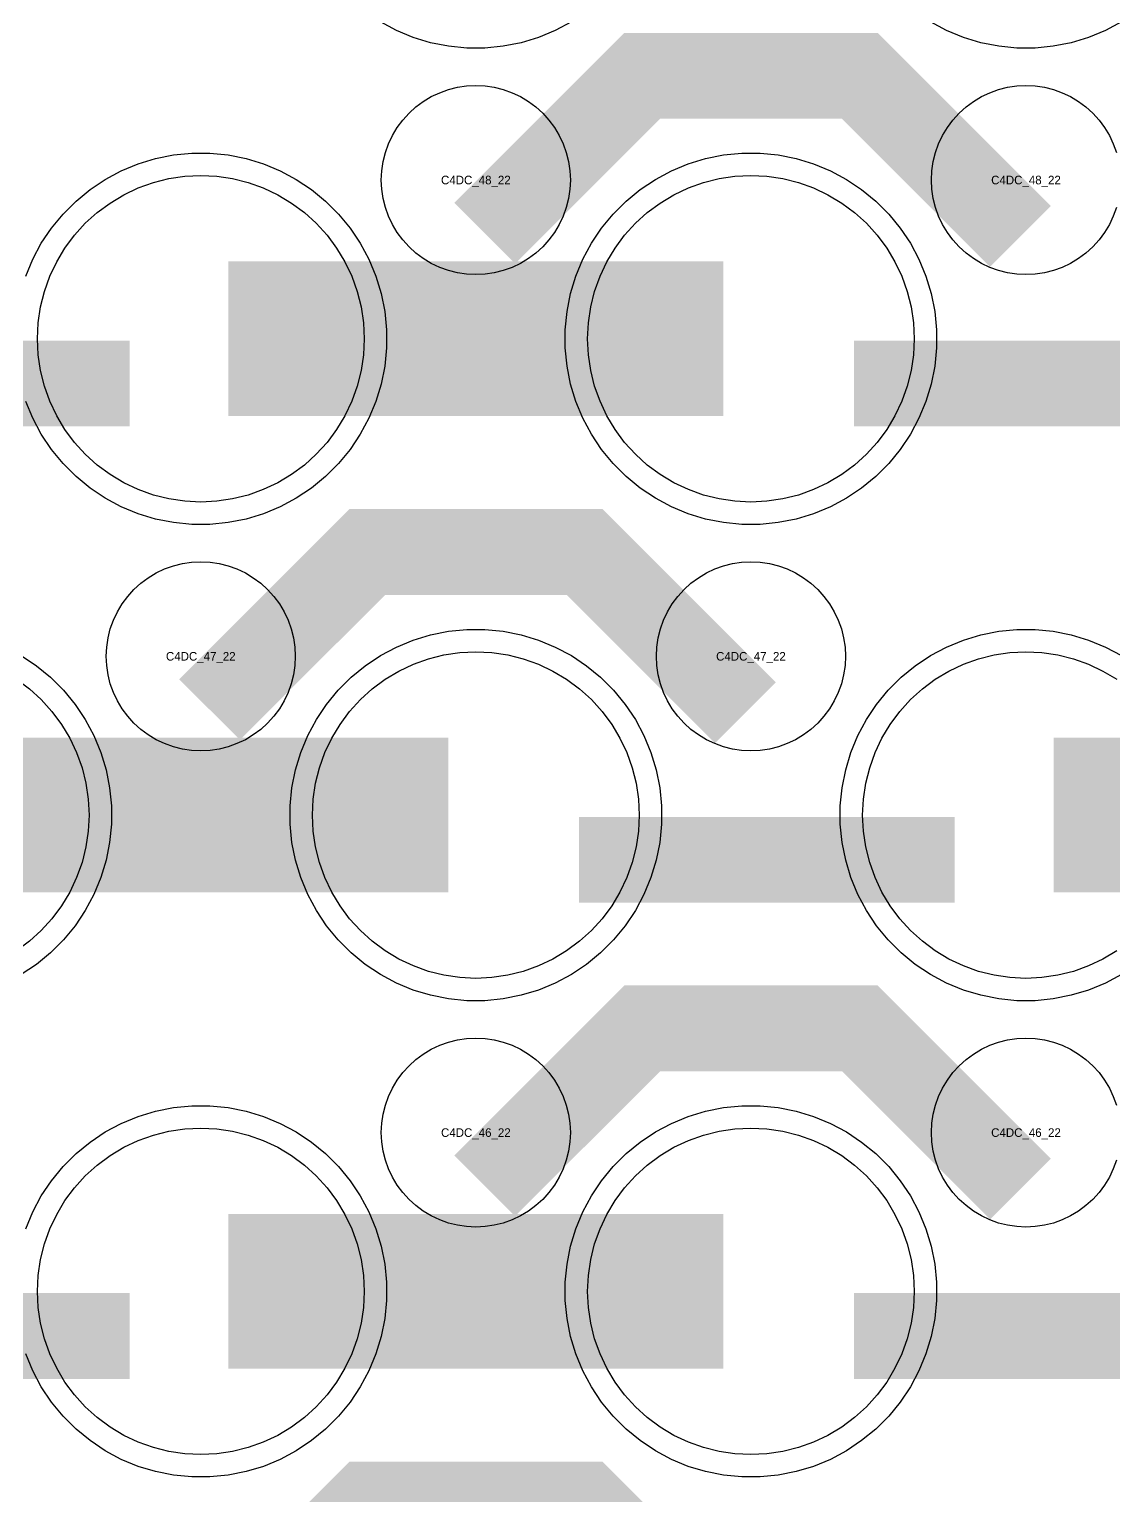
# Model space of a CAD drawing. Extents: x -11880 to 11880, y -14992 to 14992.
# Drawn here: x -5009.9 to -4694.5, y -8525.1 to -8098.5 of the extents above; entities that cross this region are included whole.
import ezdxf
from ezdxf.enums import TextEntityAlignment as Align

# ---------------------------------------------------------------- set-up
doc = ezdxf.new("R2010")
doc.units = 0
doc.header["$MEASUREMENT"] = 0
for name, color, linetype in [('GDS_775_DT_237', 138, 'CONTINUOUS'), ('RDL1_FS', 34, 'CONTINUOUS'), ('RDL_BS', 160, 'CONTINUOUS')]:
    doc.layers.add(name, color=color, linetype=linetype)

msp = doc.modelspace()

# ---------------------------------------------------------------- linework, layer by layer
at = {"layer": 'RDL1_FS', "color": 240, "true_color": 0xed1f24}
for points in [[(-4960, -8235.999), (-4964.657, -8235.77), (-4969.268, -8235.086), (-4973.791, -8233.954), (-4978.181, -8232.382), (-4982.395, -8230.39), (-4986.395, -8227.992), (-4990.14, -8225.214), (-4993.594, -8222.084), (-4996.724, -8218.63), (-4999.502, -8214.885), (-5001.9, -8210.885), (-5003.892, -8206.671), (-5005.464, -8202.281), (-5006.596, -8197.758), (-5007.28, -8193.147), (-5007.509, -8188.49), (-5007.28, -8183.833), (-5006.596, -8179.222), (-5005.464, -8174.699), (-5003.892, -8170.309), (-5001.9, -8166.095), (-4999.502, -8162.095), (-4996.724, -8158.35), (-4993.594, -8154.896), (-4990.14, -8151.766), (-4986.395, -8148.988), (-4982.395, -8146.59), (-4978.181, -8144.598), (-4973.791, -8143.026), (-4969.268, -8141.894), (-4964.657, -8141.21), (-4960, -8140.981), (-4955.343, -8141.21), (-4950.732, -8141.894), (-4946.209, -8143.026), (-4941.819, -8144.598), (-4937.605, -8146.59), (-4933.605, -8148.988), (-4929.86, -8151.766), (-4926.406, -8154.896), (-4923.276, -8158.35), (-4920.498, -8162.095), (-4918.1, -8166.095), (-4916.108, -8170.309), (-4914.536, -8174.699), (-4913.404, -8179.222), (-4912.72, -8183.833), (-4912.491, -8188.49), (-4912.72, -8193.147), (-4913.404, -8197.758), (-4914.536, -8202.281), (-4916.108, -8206.671), (-4918.1, -8210.885), (-4920.498, -8214.885), (-4923.276, -8218.63), (-4926.406, -8222.084), (-4929.86, -8225.214), (-4933.605, -8227.992), (-4937.605, -8230.39), (-4941.819, -8232.382), (-4946.209, -8233.954), (-4950.732, -8235.086), (-4955.343, -8235.77)], [(-4800, -8235.999), (-4804.657, -8235.77), (-4809.268, -8235.086), (-4813.791, -8233.954), (-4818.181, -8232.382), (-4822.395, -8230.39), (-4826.395, -8227.992), (-4830.14, -8225.214), (-4833.594, -8222.084), (-4836.724, -8218.63), (-4839.502, -8214.885), (-4841.9, -8210.885), (-4843.892, -8206.671), (-4845.464, -8202.281), (-4846.596, -8197.758), (-4847.28, -8193.147), (-4847.509, -8188.49), (-4847.28, -8183.833), (-4846.596, -8179.222), (-4845.464, -8174.699), (-4843.892, -8170.309), (-4841.9, -8166.095), (-4839.502, -8162.095), (-4836.724, -8158.35), (-4833.594, -8154.896), (-4830.14, -8151.766), (-4826.395, -8148.988), (-4822.395, -8146.59), (-4818.181, -8144.598), (-4813.791, -8143.026), (-4809.268, -8141.894), (-4804.657, -8141.21), (-4800, -8140.981), (-4795.343, -8141.21), (-4790.732, -8141.894), (-4786.209, -8143.026), (-4781.819, -8144.598), (-4777.605, -8146.59), (-4773.605, -8148.988), (-4769.86, -8151.766), (-4766.406, -8154.896), (-4763.276, -8158.35), (-4760.498, -8162.095), (-4758.1, -8166.095), (-4756.108, -8170.309), (-4754.536, -8174.699), (-4753.404, -8179.222), (-4752.72, -8183.833), (-4752.491, -8188.49), (-4752.72, -8193.147), (-4753.404, -8197.758), (-4754.536, -8202.281), (-4756.108, -8206.671), (-4758.1, -8210.885), (-4760.498, -8214.885), (-4763.276, -8218.63), (-4766.406, -8222.084), (-4769.86, -8225.214), (-4773.605, -8227.992), (-4777.605, -8230.39), (-4781.819, -8232.382), (-4786.209, -8233.954), (-4790.732, -8235.086), (-4795.343, -8235.77)], [(-4880, -8374.564), (-4884.657, -8374.335), (-4889.268, -8373.651), (-4893.791, -8372.519), (-4898.181, -8370.947), (-4902.395, -8368.955), (-4906.395, -8366.557), (-4910.14, -8363.779), (-4913.594, -8360.649), (-4916.724, -8357.195), (-4919.502, -8353.45), (-4921.9, -8349.45), (-4923.892, -8345.236), (-4925.464, -8340.846), (-4926.596, -8336.323), (-4927.28, -8331.712), (-4927.509, -8327.055), (-4927.28, -8322.398), (-4926.596, -8317.787), (-4925.464, -8313.264), (-4923.892, -8308.874), (-4921.9, -8304.66), (-4919.502, -8300.66), (-4916.724, -8296.915), (-4913.594, -8293.461), (-4910.14, -8290.331), (-4906.395, -8287.553), (-4902.395, -8285.155), (-4898.181, -8283.163), (-4893.791, -8281.591), (-4889.268, -8280.459), (-4884.657, -8279.775), (-4880, -8279.546), (-4875.343, -8279.775), (-4870.732, -8280.459), (-4866.209, -8281.591), (-4861.819, -8283.163), (-4857.605, -8285.155), (-4853.605, -8287.553), (-4849.86, -8290.331), (-4846.406, -8293.461), (-4843.276, -8296.915), (-4840.498, -8300.66), (-4838.1, -8304.66), (-4836.108, -8308.874), (-4834.536, -8313.264), (-4833.404, -8317.787), (-4832.72, -8322.398), (-4832.491, -8327.055), (-4832.72, -8331.712), (-4833.404, -8336.323), (-4834.536, -8340.846), (-4836.108, -8345.236), (-4838.1, -8349.45), (-4840.498, -8353.45), (-4843.276, -8357.195), (-4846.406, -8360.649), (-4849.86, -8363.779), (-4853.605, -8366.557), (-4857.605, -8368.955), (-4861.819, -8370.947), (-4866.209, -8372.519), (-4870.732, -8373.651), (-4875.343, -8374.335)]]:
    msp.add_lwpolyline(points, close=True, dxfattribs=at)
for points in [[(-4951.998, -8188.49, 45, 45, 0), (-4879.998, -8188.49, 45, 45, 0)], [(-4879.998, -8188.49, 45, 45, 0), (-4807.998, -8188.49, 45, 45, 0)], [(-5031.998, -8327.055, 45, 45, 0), (-4959.998, -8327.055, 45, 45, 0)], [(-4959.998, -8327.055, 45, 45, 0), (-4887.998, -8327.055, 45, 45, 0)], [(-4711.998, -8327.055, 45, 45, 0), (-4639.998, -8327.055, 45, 45, 0)]]:
    msp.add_lwpolyline(points, format="xyseb", dxfattribs=at)
for points in [[(-4693.605, -8366.557), (-4697.605, -8368.955), (-4701.819, -8370.947), (-4706.209, -8372.519), (-4710.732, -8373.651), (-4715.343, -8374.335), (-4720, -8374.564), (-4724.657, -8374.335), (-4729.268, -8373.651), (-4733.791, -8372.519), (-4738.181, -8370.947), (-4742.395, -8368.955), (-4746.395, -8366.557), (-4750.14, -8363.779), (-4753.594, -8360.649), (-4756.724, -8357.195), (-4759.502, -8353.45), (-4761.9, -8349.45), (-4763.892, -8345.236), (-4765.464, -8340.846), (-4766.596, -8336.323), (-4767.28, -8331.712), (-4767.509, -8327.055), (-4767.28, -8322.398), (-4766.596, -8317.787), (-4765.464, -8313.264), (-4763.892, -8308.874), (-4761.9, -8304.66), (-4759.502, -8300.66), (-4756.724, -8296.915), (-4753.594, -8293.461), (-4750.14, -8290.331), (-4746.395, -8287.553), (-4742.395, -8285.155), (-4738.181, -8283.163), (-4733.791, -8281.591), (-4729.268, -8280.459), (-4724.657, -8279.775), (-4720, -8279.546), (-4715.343, -8279.775), (-4710.732, -8280.459), (-4706.209, -8281.591), (-4701.819, -8283.163), (-4697.605, -8285.155), (-4693.605, -8287.553)], [(-5013.605, -8287.553), (-5009.86, -8290.331), (-5006.406, -8293.461), (-5003.276, -8296.915), (-5000.498, -8300.66), (-4998.1, -8304.66), (-4996.108, -8308.874), (-4994.536, -8313.264), (-4993.404, -8317.787), (-4992.72, -8322.398), (-4992.491, -8327.055), (-4992.72, -8331.712), (-4993.404, -8336.323), (-4994.536, -8340.846), (-4996.108, -8345.236), (-4998.1, -8349.45), (-5000.498, -8353.45), (-5003.276, -8357.195), (-5006.406, -8360.649), (-5009.86, -8363.779), (-5013.605, -8366.557)]]:
    msp.add_lwpolyline(points, dxfattribs=at)
at = {"layer": 'RDL1_FS'}
for points in [[(-4960, -8513.124), (-4964.657, -8512.895), (-4969.268, -8512.211), (-4973.791, -8511.079), (-4978.181, -8509.507), (-4982.395, -8507.515), (-4986.395, -8505.117), (-4990.14, -8502.339), (-4993.594, -8499.209), (-4996.724, -8495.755), (-4999.502, -8492.01), (-5001.9, -8488.01), (-5003.892, -8483.796), (-5005.464, -8479.406), (-5006.596, -8474.883), (-5007.28, -8470.272), (-5007.509, -8465.615), (-5007.28, -8460.958), (-5006.596, -8456.347), (-5005.464, -8451.824), (-5003.892, -8447.434), (-5001.9, -8443.22), (-4999.502, -8439.22), (-4996.724, -8435.475), (-4993.594, -8432.021), (-4990.14, -8428.891), (-4986.395, -8426.113), (-4982.395, -8423.715), (-4978.181, -8421.723), (-4973.791, -8420.151), (-4969.268, -8419.019), (-4964.657, -8418.335), (-4960, -8418.106), (-4955.343, -8418.335), (-4950.732, -8419.019), (-4946.209, -8420.151), (-4941.819, -8421.723), (-4937.605, -8423.715), (-4933.605, -8426.113), (-4929.86, -8428.891), (-4926.406, -8432.021), (-4923.276, -8435.475), (-4920.498, -8439.22), (-4918.1, -8443.22), (-4916.108, -8447.434), (-4914.536, -8451.824), (-4913.404, -8456.347), (-4912.72, -8460.958), (-4912.491, -8465.615), (-4912.72, -8470.272), (-4913.404, -8474.883), (-4914.536, -8479.406), (-4916.108, -8483.796), (-4918.1, -8488.01), (-4920.498, -8492.01), (-4923.276, -8495.755), (-4926.406, -8499.209), (-4929.86, -8502.339), (-4933.605, -8505.117), (-4937.605, -8507.515), (-4941.819, -8509.507), (-4946.209, -8511.079), (-4950.732, -8512.211), (-4955.343, -8512.895)], [(-4800, -8513.124), (-4804.657, -8512.895), (-4809.268, -8512.211), (-4813.791, -8511.079), (-4818.181, -8509.507), (-4822.395, -8507.515), (-4826.395, -8505.117), (-4830.14, -8502.339), (-4833.594, -8499.209), (-4836.724, -8495.755), (-4839.502, -8492.01), (-4841.9, -8488.01), (-4843.892, -8483.796), (-4845.464, -8479.406), (-4846.596, -8474.883), (-4847.28, -8470.272), (-4847.509, -8465.615), (-4847.28, -8460.958), (-4846.596, -8456.347), (-4845.464, -8451.824), (-4843.892, -8447.434), (-4841.9, -8443.22), (-4839.502, -8439.22), (-4836.724, -8435.475), (-4833.594, -8432.021), (-4830.14, -8428.891), (-4826.395, -8426.113), (-4822.395, -8423.715), (-4818.181, -8421.723), (-4813.791, -8420.151), (-4809.268, -8419.019), (-4804.657, -8418.335), (-4800, -8418.106), (-4795.343, -8418.335), (-4790.732, -8419.019), (-4786.209, -8420.151), (-4781.819, -8421.723), (-4777.605, -8423.715), (-4773.605, -8426.113), (-4769.86, -8428.891), (-4766.406, -8432.021), (-4763.276, -8435.475), (-4760.498, -8439.22), (-4758.1, -8443.22), (-4756.108, -8447.434), (-4754.536, -8451.824), (-4753.404, -8456.347), (-4752.72, -8460.958), (-4752.491, -8465.615), (-4752.72, -8470.272), (-4753.404, -8474.883), (-4754.536, -8479.406), (-4756.108, -8483.796), (-4758.1, -8488.01), (-4760.498, -8492.01), (-4763.276, -8495.755), (-4766.406, -8499.209), (-4769.86, -8502.339), (-4773.605, -8505.117), (-4777.605, -8507.515), (-4781.819, -8509.507), (-4786.209, -8511.079), (-4790.732, -8512.211), (-4795.343, -8512.895)]]:
    msp.add_lwpolyline(points, close=True, dxfattribs=at)
for points in [[(-4951.998, -8465.615, 45, 45, 0), (-4879.998, -8465.615, 45, 45, 0)], [(-4879.998, -8465.615, 45, 45, 0), (-4807.998, -8465.615, 45, 45, 0)]]:
    msp.add_lwpolyline(points, format="xyseb", dxfattribs=at)
at = {"layer": 'RDL_BS'}
for points in [[(-4852.223, -8096.308), (-4856.885, -8098.8), (-4861.795, -8100.831), (-4866.835, -8102.362), (-4872.062, -8103.408), (-4877.356, -8103.925), (-4882.644, -8103.925), (-4887.938, -8103.408), (-4893.165, -8102.362), (-4898.205, -8100.831), (-4903.115, -8098.8), (-4907.777, -8096.308)], [(-4692.223, -8096.308), (-4696.885, -8098.8), (-4701.795, -8100.831), (-4706.835, -8102.362), (-4712.062, -8103.408), (-4717.356, -8103.925), (-4722.644, -8103.925), (-4727.938, -8103.408), (-4733.165, -8102.362), (-4738.205, -8100.831), (-4743.115, -8098.8), (-4747.777, -8096.308)], [(-4693.691, -8150.286), (-4694.598, -8152.821), (-4695.75, -8155.258), (-4697.143, -8157.582), (-4698.746, -8159.745), (-4700.558, -8161.744), (-4702.557, -8163.556), (-4704.72, -8165.159), (-4707.044, -8166.552), (-4709.481, -8167.704), (-4712.016, -8168.611), (-4714.635, -8169.268), (-4717.307, -8169.664), (-4720, -8169.796), (-4722.693, -8169.664), (-4725.365, -8169.268), (-4727.984, -8168.611), (-4730.519, -8167.704), (-4732.956, -8166.552), (-4735.28, -8165.159), (-4737.443, -8163.556), (-4739.442, -8161.744), (-4741.254, -8159.745), (-4742.857, -8157.582), (-4744.25, -8155.258), (-4745.402, -8152.821), (-4746.309, -8150.286), (-4746.966, -8147.667), (-4747.362, -8144.995), (-4747.494, -8142.302), (-4747.362, -8139.609), (-4746.966, -8136.937), (-4746.309, -8134.318), (-4745.402, -8131.783), (-4744.25, -8129.346), (-4742.857, -8127.022), (-4741.254, -8124.859), (-4739.442, -8122.86), (-4737.443, -8121.048), (-4735.28, -8119.445), (-4732.956, -8118.052), (-4730.519, -8116.9), (-4727.984, -8115.993), (-4725.365, -8115.336), (-4722.693, -8114.94), (-4720, -8114.808), (-4717.307, -8114.94), (-4714.635, -8115.336), (-4712.016, -8115.993), (-4709.481, -8116.9), (-4707.044, -8118.052), (-4704.72, -8119.445), (-4702.557, -8121.048), (-4700.558, -8122.86), (-4698.746, -8124.859), (-4697.143, -8127.022), (-4695.75, -8129.346), (-4694.598, -8131.783), (-4693.691, -8134.318)], [(-4693.691, -8427.411), (-4694.598, -8429.946), (-4695.75, -8432.383), (-4697.143, -8434.707), (-4698.746, -8436.87), (-4700.558, -8438.869), (-4702.557, -8440.681), (-4704.72, -8442.284), (-4707.044, -8443.677), (-4709.481, -8444.829), (-4712.016, -8445.736), (-4714.635, -8446.393), (-4717.307, -8446.789), (-4720, -8446.921), (-4722.693, -8446.789), (-4725.365, -8446.393), (-4727.984, -8445.736), (-4730.519, -8444.829), (-4732.956, -8443.677), (-4735.28, -8442.284), (-4737.443, -8440.681), (-4739.442, -8438.869), (-4741.254, -8436.87), (-4742.857, -8434.707), (-4744.25, -8432.383), (-4745.402, -8429.946), (-4746.309, -8427.411), (-4746.966, -8424.792), (-4747.362, -8422.12), (-4747.494, -8419.427), (-4747.362, -8416.734), (-4746.966, -8414.062), (-4746.309, -8411.443), (-4745.402, -8408.908), (-4744.25, -8406.471), (-4742.857, -8404.147), (-4741.254, -8401.984), (-4739.442, -8399.985), (-4737.443, -8398.173), (-4735.28, -8396.57), (-4732.956, -8395.177), (-4730.519, -8394.025), (-4727.984, -8393.118), (-4725.365, -8392.461), (-4722.693, -8392.065), (-4720, -8391.933), (-4717.307, -8392.065), (-4714.635, -8392.461), (-4712.016, -8393.118), (-4709.481, -8394.025), (-4707.044, -8395.177), (-4704.72, -8396.57), (-4702.557, -8398.173), (-4700.558, -8399.985), (-4698.746, -8401.984), (-4697.143, -8404.147), (-4695.75, -8406.471), (-4694.598, -8408.908), (-4693.691, -8411.443)], [(-5010.906, -8447.41), (-5008.875, -8442.5), (-5006.383, -8437.838), (-5003.436, -8433.424), (-5000.074, -8429.323), (-4996.292, -8425.541), (-4992.191, -8422.179), (-4987.777, -8419.232), (-4983.115, -8416.74), (-4978.205, -8414.709), (-4973.165, -8413.178), (-4967.938, -8412.132), (-4962.644, -8411.615), (-4957.356, -8411.615), (-4952.062, -8412.132), (-4946.835, -8413.178), (-4941.795, -8414.709), (-4936.885, -8416.74), (-4932.223, -8419.232), (-4927.809, -8422.179), (-4923.708, -8425.541), (-4919.926, -8429.323), (-4916.564, -8433.424), (-4913.617, -8437.838), (-4911.125, -8442.5), (-4909.094, -8447.41), (-4907.563, -8452.45), (-4906.517, -8457.677), (-4906, -8462.971), (-4906, -8468.259), (-4906.517, -8473.553), (-4907.563, -8478.78), (-4909.094, -8483.82), (-4911.125, -8488.73), (-4913.617, -8493.392), (-4916.564, -8497.806), (-4919.926, -8501.907), (-4923.708, -8505.689), (-4927.809, -8509.051), (-4932.223, -8511.998), (-4936.885, -8514.49), (-4941.795, -8516.521), (-4946.835, -8518.052), (-4952.062, -8519.098), (-4957.356, -8519.615), (-4962.644, -8519.615), (-4967.938, -8519.098), (-4973.165, -8518.052), (-4978.205, -8516.521), (-4983.115, -8514.49), (-4987.777, -8511.998), (-4992.191, -8509.051), (-4996.292, -8505.689), (-5000.074, -8501.907), (-5003.436, -8497.806), (-5006.383, -8493.392), (-5008.875, -8488.73), (-5010.906, -8483.82)]]:
    msp.add_lwpolyline(points, dxfattribs=at)
for points in [[(-4877.438, -8157.804, 25, 25, 0), (-4831.623, -8111.989, 25, 25, 0), (-4798.07, -8111.989, 25, 25, 0)], [(-4721.599, -8158.703, 25, 25, 0), (-4768.313, -8111.989, 25, 25, 0), (-4798.071, -8111.989, 25, 25, 0)], [(-4957.438, -8296.369, 25, 25, 0), (-4911.623, -8250.554, 25, 25, 0), (-4878.07, -8250.554, 25, 25, 0)], [(-4801.599, -8297.268, 25, 25, 0), (-4848.313, -8250.554, 25, 25, 0), (-4878.071, -8250.554, 25, 25, 0)], [(-4877.438, -8434.929, 25, 25, 0), (-4831.623, -8389.114, 25, 25, 0), (-4798.07, -8389.114, 25, 25, 0)], [(-4721.599, -8435.828, 25, 25, 0), (-4768.313, -8389.114, 25, 25, 0), (-4798.071, -8389.114, 25, 25, 0)], [(-5089.984, -8478.628, 25, 25, 0), (-4980.719, -8478.628, 25, 25, 0)], [(-4769.984, -8478.628, 25, 25, 0), (-4660.719, -8478.628, 25, 25, 0)], [(-4957.438, -8573.494, 25, 25, 0), (-4911.623, -8527.679, 25, 25, 0), (-4878.07, -8527.679, 25, 25, 0)], [(-4801.599, -8574.393, 25, 25, 0), (-4848.313, -8527.679, 25, 25, 0), (-4878.071, -8527.679, 25, 25, 0)]]:
    msp.add_lwpolyline(points, format="xyseb", dxfattribs=at)
for points in [[(-4880, -8169.796), (-4882.693, -8169.664), (-4885.365, -8169.268), (-4887.984, -8168.611), (-4890.519, -8167.704), (-4892.956, -8166.552), (-4895.28, -8165.159), (-4897.443, -8163.556), (-4899.442, -8161.744), (-4901.254, -8159.745), (-4902.857, -8157.582), (-4904.25, -8155.258), (-4905.402, -8152.821), (-4906.309, -8150.286), (-4906.966, -8147.667), (-4907.362, -8144.995), (-4907.494, -8142.302), (-4907.362, -8139.609), (-4906.966, -8136.937), (-4906.309, -8134.318), (-4905.402, -8131.783), (-4904.25, -8129.346), (-4902.857, -8127.022), (-4901.254, -8124.859), (-4899.442, -8122.86), (-4897.443, -8121.048), (-4895.28, -8119.445), (-4892.956, -8118.052), (-4890.519, -8116.9), (-4887.984, -8115.993), (-4885.365, -8115.336), (-4882.693, -8114.94), (-4880, -8114.808), (-4877.307, -8114.94), (-4874.635, -8115.336), (-4872.016, -8115.993), (-4869.481, -8116.9), (-4867.044, -8118.052), (-4864.72, -8119.445), (-4862.557, -8121.048), (-4860.558, -8122.86), (-4858.746, -8124.859), (-4857.143, -8127.022), (-4855.75, -8129.346), (-4854.598, -8131.783), (-4853.691, -8134.318), (-4853.034, -8136.937), (-4852.638, -8139.609), (-4852.506, -8142.302), (-4852.638, -8144.995), (-4853.034, -8147.667), (-4853.691, -8150.286), (-4854.598, -8152.821), (-4855.75, -8155.258), (-4857.143, -8157.582), (-4858.746, -8159.745), (-4860.558, -8161.744), (-4862.557, -8163.556), (-4864.72, -8165.159), (-4867.044, -8166.552), (-4869.481, -8167.704), (-4872.016, -8168.611), (-4874.635, -8169.268), (-4877.307, -8169.664)], [(-4960, -8308.361), (-4962.693, -8308.229), (-4965.365, -8307.833), (-4967.984, -8307.176), (-4970.519, -8306.269), (-4972.956, -8305.117), (-4975.28, -8303.724), (-4977.443, -8302.121), (-4979.442, -8300.309), (-4981.254, -8298.31), (-4982.857, -8296.147), (-4984.25, -8293.823), (-4985.402, -8291.386), (-4986.309, -8288.851), (-4986.966, -8286.232), (-4987.362, -8283.56), (-4987.494, -8280.867), (-4987.362, -8278.174), (-4986.966, -8275.502), (-4986.309, -8272.883), (-4985.402, -8270.348), (-4984.25, -8267.911), (-4982.857, -8265.587), (-4981.254, -8263.424), (-4979.442, -8261.425), (-4977.443, -8259.613), (-4975.28, -8258.01), (-4972.956, -8256.617), (-4970.519, -8255.465), (-4967.984, -8254.558), (-4965.365, -8253.901), (-4962.693, -8253.505), (-4960, -8253.373), (-4957.307, -8253.505), (-4954.635, -8253.901), (-4952.016, -8254.558), (-4949.481, -8255.465), (-4947.044, -8256.617), (-4944.72, -8258.01), (-4942.557, -8259.613), (-4940.558, -8261.425), (-4938.746, -8263.424), (-4937.143, -8265.587), (-4935.75, -8267.911), (-4934.598, -8270.348), (-4933.691, -8272.883), (-4933.034, -8275.502), (-4932.638, -8278.174), (-4932.506, -8280.867), (-4932.638, -8283.56), (-4933.034, -8286.232), (-4933.691, -8288.851), (-4934.598, -8291.386), (-4935.75, -8293.823), (-4937.143, -8296.147), (-4938.746, -8298.31), (-4940.558, -8300.309), (-4942.557, -8302.121), (-4944.72, -8303.724), (-4947.044, -8305.117), (-4949.481, -8306.269), (-4952.016, -8307.176), (-4954.635, -8307.833), (-4957.307, -8308.229)], [(-4800, -8308.361), (-4802.693, -8308.229), (-4805.365, -8307.833), (-4807.984, -8307.176), (-4810.519, -8306.269), (-4812.956, -8305.117), (-4815.28, -8303.724), (-4817.443, -8302.121), (-4819.442, -8300.309), (-4821.254, -8298.31), (-4822.857, -8296.147), (-4824.25, -8293.823), (-4825.402, -8291.386), (-4826.309, -8288.851), (-4826.966, -8286.232), (-4827.362, -8283.56), (-4827.494, -8280.867), (-4827.362, -8278.174), (-4826.966, -8275.502), (-4826.309, -8272.883), (-4825.402, -8270.348), (-4824.25, -8267.911), (-4822.857, -8265.587), (-4821.254, -8263.424), (-4819.442, -8261.425), (-4817.443, -8259.613), (-4815.28, -8258.01), (-4812.956, -8256.617), (-4810.519, -8255.465), (-4807.984, -8254.558), (-4805.365, -8253.901), (-4802.693, -8253.505), (-4800, -8253.373), (-4797.307, -8253.505), (-4794.635, -8253.901), (-4792.016, -8254.558), (-4789.481, -8255.465), (-4787.044, -8256.617), (-4784.72, -8258.01), (-4782.557, -8259.613), (-4780.558, -8261.425), (-4778.746, -8263.424), (-4777.143, -8265.587), (-4775.75, -8267.911), (-4774.598, -8270.348), (-4773.691, -8272.883), (-4773.034, -8275.502), (-4772.638, -8278.174), (-4772.506, -8280.867), (-4772.638, -8283.56), (-4773.034, -8286.232), (-4773.691, -8288.851), (-4774.598, -8291.386), (-4775.75, -8293.823), (-4777.143, -8296.147), (-4778.746, -8298.31), (-4780.558, -8300.309), (-4782.557, -8302.121), (-4784.72, -8303.724), (-4787.044, -8305.117), (-4789.481, -8306.269), (-4792.016, -8307.176), (-4794.635, -8307.833), (-4797.307, -8308.229)], [(-4880, -8446.921), (-4882.693, -8446.789), (-4885.365, -8446.393), (-4887.984, -8445.736), (-4890.519, -8444.829), (-4892.956, -8443.677), (-4895.28, -8442.284), (-4897.443, -8440.681), (-4899.442, -8438.869), (-4901.254, -8436.87), (-4902.857, -8434.707), (-4904.25, -8432.383), (-4905.402, -8429.946), (-4906.309, -8427.411), (-4906.966, -8424.792), (-4907.362, -8422.12), (-4907.494, -8419.427), (-4907.362, -8416.734), (-4906.966, -8414.062), (-4906.309, -8411.443), (-4905.402, -8408.908), (-4904.25, -8406.471), (-4902.857, -8404.147), (-4901.254, -8401.984), (-4899.442, -8399.985), (-4897.443, -8398.173), (-4895.28, -8396.57), (-4892.956, -8395.177), (-4890.519, -8394.025), (-4887.984, -8393.118), (-4885.365, -8392.461), (-4882.693, -8392.065), (-4880, -8391.933), (-4877.307, -8392.065), (-4874.635, -8392.461), (-4872.016, -8393.118), (-4869.481, -8394.025), (-4867.044, -8395.177), (-4864.72, -8396.57), (-4862.557, -8398.173), (-4860.558, -8399.985), (-4858.746, -8401.984), (-4857.143, -8404.147), (-4855.75, -8406.471), (-4854.598, -8408.908), (-4853.691, -8411.443), (-4853.034, -8414.062), (-4852.638, -8416.734), (-4852.506, -8419.427), (-4852.638, -8422.12), (-4853.034, -8424.792), (-4853.691, -8427.411), (-4854.598, -8429.946), (-4855.75, -8432.383), (-4857.143, -8434.707), (-4858.746, -8436.87), (-4860.558, -8438.869), (-4862.557, -8440.681), (-4864.72, -8442.284), (-4867.044, -8443.677), (-4869.481, -8444.829), (-4872.016, -8445.736), (-4874.635, -8446.393), (-4877.307, -8446.789)], [(-4802.644, -8519.615), (-4807.938, -8519.098), (-4813.165, -8518.052), (-4818.205, -8516.521), (-4823.115, -8514.49), (-4827.777, -8511.998), (-4832.191, -8509.051), (-4836.292, -8505.689), (-4840.074, -8501.907), (-4843.436, -8497.806), (-4846.383, -8493.392), (-4848.875, -8488.73), (-4850.906, -8483.82), (-4852.437, -8478.78), (-4853.483, -8473.553), (-4854, -8468.259), (-4854, -8462.971), (-4853.483, -8457.677), (-4852.437, -8452.45), (-4850.906, -8447.41), (-4848.875, -8442.5), (-4846.383, -8437.838), (-4843.436, -8433.424), (-4840.074, -8429.323), (-4836.292, -8425.541), (-4832.191, -8422.179), (-4827.777, -8419.232), (-4823.115, -8416.74), (-4818.205, -8414.709), (-4813.165, -8413.178), (-4807.938, -8412.132), (-4802.644, -8411.615), (-4797.356, -8411.615), (-4792.062, -8412.132), (-4786.835, -8413.178), (-4781.795, -8414.709), (-4776.885, -8416.74), (-4772.223, -8419.232), (-4767.809, -8422.179), (-4763.708, -8425.541), (-4759.926, -8429.323), (-4756.564, -8433.424), (-4753.617, -8437.838), (-4751.125, -8442.5), (-4749.094, -8447.41), (-4747.563, -8452.45), (-4746.517, -8457.677), (-4746, -8462.971), (-4746, -8468.259), (-4746.517, -8473.553), (-4747.563, -8478.78), (-4749.094, -8483.82), (-4751.125, -8488.73), (-4753.617, -8493.392), (-4756.564, -8497.806), (-4759.926, -8501.907), (-4763.708, -8505.689), (-4767.809, -8509.051), (-4772.223, -8511.998), (-4776.885, -8514.49), (-4781.795, -8516.521), (-4786.835, -8518.052), (-4792.062, -8519.098), (-4797.356, -8519.615)]]:
    msp.add_lwpolyline(points, close=True, dxfattribs=at)
at = {"layer": 'RDL_BS', "color": 240, "true_color": 0xed1f24}
for points in [[(-5010.906, -8170.285), (-5008.875, -8165.375), (-5006.383, -8160.713), (-5003.436, -8156.299), (-5000.074, -8152.198), (-4996.292, -8148.416), (-4992.191, -8145.054), (-4987.777, -8142.107), (-4983.115, -8139.615), (-4978.205, -8137.584), (-4973.165, -8136.053), (-4967.938, -8135.007), (-4962.644, -8134.49), (-4957.356, -8134.49), (-4952.062, -8135.007), (-4946.835, -8136.053), (-4941.795, -8137.584), (-4936.885, -8139.615), (-4932.223, -8142.107), (-4927.809, -8145.054), (-4923.708, -8148.416), (-4919.926, -8152.198), (-4916.564, -8156.299), (-4913.617, -8160.713), (-4911.125, -8165.375), (-4909.094, -8170.285), (-4907.563, -8175.325), (-4906.517, -8180.552), (-4906, -8185.846), (-4906, -8191.134), (-4906.517, -8196.428), (-4907.563, -8201.655), (-4909.094, -8206.695), (-4911.125, -8211.605), (-4913.617, -8216.267), (-4916.564, -8220.681), (-4919.926, -8224.782), (-4923.708, -8228.564), (-4927.809, -8231.926), (-4932.223, -8234.873), (-4936.885, -8237.365), (-4941.795, -8239.396), (-4946.835, -8240.927), (-4952.062, -8241.973), (-4957.356, -8242.49), (-4962.644, -8242.49), (-4967.938, -8241.973), (-4973.165, -8240.927), (-4978.205, -8239.396), (-4983.115, -8237.365), (-4987.777, -8234.873), (-4992.191, -8231.926), (-4996.292, -8228.564), (-5000.074, -8224.782), (-5003.436, -8220.681), (-5006.383, -8216.267), (-5008.875, -8211.605), (-5010.906, -8206.695)], [(-4692.223, -8373.438), (-4696.885, -8375.93), (-4701.795, -8377.961), (-4706.835, -8379.492), (-4712.062, -8380.538), (-4717.356, -8381.055), (-4722.644, -8381.055), (-4727.938, -8380.538), (-4733.165, -8379.492), (-4738.205, -8377.961), (-4743.115, -8375.93), (-4747.777, -8373.438), (-4752.191, -8370.491), (-4756.292, -8367.129), (-4760.074, -8363.347), (-4763.436, -8359.246), (-4766.383, -8354.832), (-4768.875, -8350.17), (-4770.906, -8345.26), (-4772.437, -8340.22), (-4773.483, -8334.993), (-4774, -8329.699), (-4774, -8324.411), (-4773.483, -8319.117), (-4772.437, -8313.89), (-4770.906, -8308.85), (-4768.875, -8303.94), (-4766.383, -8299.278), (-4763.436, -8294.864), (-4760.074, -8290.763), (-4756.292, -8286.981), (-4752.191, -8283.619), (-4747.777, -8280.672), (-4743.115, -8278.18), (-4738.205, -8276.149), (-4733.165, -8274.618), (-4727.938, -8273.572), (-4722.644, -8273.055), (-4717.356, -8273.055), (-4712.062, -8273.572), (-4706.835, -8274.618), (-4701.795, -8276.149), (-4696.885, -8278.18), (-4692.223, -8280.672)], [(-5012.223, -8280.672), (-5007.809, -8283.619), (-5003.708, -8286.981), (-4999.926, -8290.763), (-4996.564, -8294.864), (-4993.617, -8299.278), (-4991.125, -8303.94), (-4989.094, -8308.85), (-4987.563, -8313.89), (-4986.517, -8319.117), (-4986, -8324.411), (-4986, -8329.699), (-4986.517, -8334.993), (-4987.563, -8340.22), (-4989.094, -8345.26), (-4991.125, -8350.17), (-4993.617, -8354.832), (-4996.564, -8359.246), (-4999.926, -8363.347), (-5003.708, -8367.129), (-5007.809, -8370.491), (-5012.223, -8373.438)]]:
    msp.add_lwpolyline(points, dxfattribs=at)
for points in [[(-4802.644, -8242.49), (-4807.938, -8241.973), (-4813.165, -8240.927), (-4818.205, -8239.396), (-4823.115, -8237.365), (-4827.777, -8234.873), (-4832.191, -8231.926), (-4836.292, -8228.564), (-4840.074, -8224.782), (-4843.436, -8220.681), (-4846.383, -8216.267), (-4848.875, -8211.605), (-4850.906, -8206.695), (-4852.437, -8201.655), (-4853.483, -8196.428), (-4854, -8191.134), (-4854, -8185.846), (-4853.483, -8180.552), (-4852.437, -8175.325), (-4850.906, -8170.285), (-4848.875, -8165.375), (-4846.383, -8160.713), (-4843.436, -8156.299), (-4840.074, -8152.198), (-4836.292, -8148.416), (-4832.191, -8145.054), (-4827.777, -8142.107), (-4823.115, -8139.615), (-4818.205, -8137.584), (-4813.165, -8136.053), (-4807.938, -8135.007), (-4802.644, -8134.49), (-4797.356, -8134.49), (-4792.062, -8135.007), (-4786.835, -8136.053), (-4781.795, -8137.584), (-4776.885, -8139.615), (-4772.223, -8142.107), (-4767.809, -8145.054), (-4763.708, -8148.416), (-4759.926, -8152.198), (-4756.564, -8156.299), (-4753.617, -8160.713), (-4751.125, -8165.375), (-4749.094, -8170.285), (-4747.563, -8175.325), (-4746.517, -8180.552), (-4746, -8185.846), (-4746, -8191.134), (-4746.517, -8196.428), (-4747.563, -8201.655), (-4749.094, -8206.695), (-4751.125, -8211.605), (-4753.617, -8216.267), (-4756.564, -8220.681), (-4759.926, -8224.782), (-4763.708, -8228.564), (-4767.809, -8231.926), (-4772.223, -8234.873), (-4776.885, -8237.365), (-4781.795, -8239.396), (-4786.835, -8240.927), (-4792.062, -8241.973), (-4797.356, -8242.49)], [(-4882.644, -8381.055), (-4887.938, -8380.538), (-4893.165, -8379.492), (-4898.205, -8377.961), (-4903.115, -8375.93), (-4907.777, -8373.438), (-4912.191, -8370.491), (-4916.292, -8367.129), (-4920.074, -8363.347), (-4923.436, -8359.246), (-4926.383, -8354.832), (-4928.875, -8350.17), (-4930.906, -8345.26), (-4932.437, -8340.22), (-4933.483, -8334.993), (-4934, -8329.699), (-4934, -8324.411), (-4933.483, -8319.117), (-4932.437, -8313.89), (-4930.906, -8308.85), (-4928.875, -8303.94), (-4926.383, -8299.278), (-4923.436, -8294.864), (-4920.074, -8290.763), (-4916.292, -8286.981), (-4912.191, -8283.619), (-4907.777, -8280.672), (-4903.115, -8278.18), (-4898.205, -8276.149), (-4893.165, -8274.618), (-4887.938, -8273.572), (-4882.644, -8273.055), (-4877.356, -8273.055), (-4872.062, -8273.572), (-4866.835, -8274.618), (-4861.795, -8276.149), (-4856.885, -8278.18), (-4852.223, -8280.672), (-4847.809, -8283.619), (-4843.708, -8286.981), (-4839.926, -8290.763), (-4836.564, -8294.864), (-4833.617, -8299.278), (-4831.125, -8303.94), (-4829.094, -8308.85), (-4827.563, -8313.89), (-4826.517, -8319.117), (-4826, -8324.411), (-4826, -8329.699), (-4826.517, -8334.993), (-4827.563, -8340.22), (-4829.094, -8345.26), (-4831.125, -8350.17), (-4833.617, -8354.832), (-4836.564, -8359.246), (-4839.926, -8363.347), (-4843.708, -8367.129), (-4847.809, -8370.491), (-4852.223, -8373.438), (-4856.885, -8375.93), (-4861.795, -8377.961), (-4866.835, -8379.492), (-4872.062, -8380.538), (-4877.356, -8381.055)]]:
    msp.add_lwpolyline(points, close=True, dxfattribs=at)
for points in [[(-5089.984, -8201.503, 25, 25, 0), (-4980.719, -8201.503, 25, 25, 0)], [(-4769.984, -8201.503, 25, 25, 0), (-4660.719, -8201.503, 25, 25, 0)], [(-4849.984, -8340.068, 25, 25, 0), (-4740.719, -8340.068, 25, 25, 0)]]:
    msp.add_lwpolyline(points, format="xyseb", dxfattribs=at)

# ---------------------------------------------------------------- texts
at = {"layer": 'GDS_775_DT_237'}
for s, p in [('C4DC_48_22', (-4880, -8142.302)), ('C4DC_48_22', (-4880, -8142.302)), ('C4DC_48_22', (-4720, -8142.302)), ('C4DC_48_22', (-4720, -8142.302)), ('C4DC_47_22', (-4960, -8280.867)), ('C4DC_47_22', (-4960, -8280.867)), ('C4DC_47_22', (-4800, -8280.867)), ('C4DC_47_22', (-4800, -8280.867)), ('C4DC_46_22', (-4880, -8419.427)), ('C4DC_46_22', (-4880, -8419.427)), ('C4DC_46_22', (-4720, -8419.427)), ('C4DC_46_22', (-4720, -8419.427))]:
    msp.add_text(s, height=2.5, dxfattribs=at).set_placement(p, align=Align.MIDDLE_CENTER)

doc.saveas('drawing.dxf')
